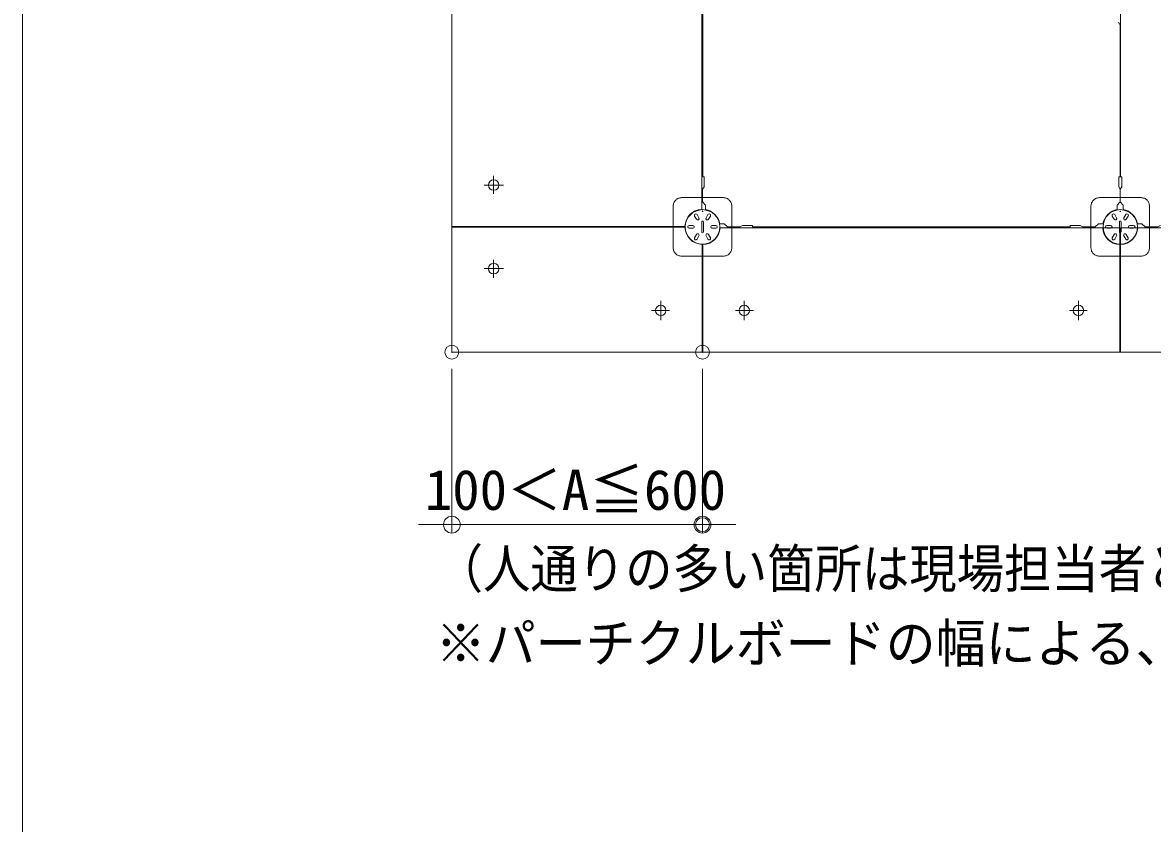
# Model space of a CAD drawing. Units: millimetres, scale not verified. Extents: x -600 to 600, y -416 to 415.
# Drawn here: x -600 to -397.2, y -0.1 to 143.7 of the extents above; entities that cross this region are included whole.
import ezdxf
from ezdxf.enums import TextEntityAlignment as Align

# ---------------------------------------------------------------- set-up
doc = ezdxf.new("R2010")
doc.units = ezdxf.units.MM
doc.header["$LTSCALE"] = 5
doc.header["$PDMODE"] = 32
doc.header["$PDSIZE"] = 2.5
doc.linetypes.add('DASHED3', pattern=[4, 3, -1])
for name, color, linetype, lineweight in [('0-0_zumenwaku', 6, 'Continuous', 9), ('0-6_0', 3, 'Continuous', 9), ('0-7_DEFPOINTS', 7, 'Continuous', 9), ('0-A_center', 5, 'Continuous', 9), ('0-C_sunpou', 1, 'Continuous', 9)]:
    doc.layers.add(name, color=color, linetype=linetype, lineweight=lineweight)
doc.styles.add('ＭＳ ゴシック', font='')
doc.styles.get('ＭＳ ゴシック').set_extended_font_data('MS Gothic')

# ---------------------------------------------------------------- blocks, each defined once
blk = doc.blocks.new('_ORIGIN')
at = {"layer": '0-6_0', "color": 1}
blk.add_line((0, 0), (-5, 0), dxfattribs=at)
blk.add_circle((0, 0), 2.5, dxfattribs=at)

msp = doc.modelspace()

# ---------------------------------------------------------------- linework, layer by layer
at = {"layer": '0-0_zumenwaku'}
msp.add_lwpolyline([(-600.026, -415.611), (599.974, -415.611), (599.974, 415.389), (-600.026, 415.389)], close=True, dxfattribs=at)
at = {"layer": '0-6_0'}
for p, q in [((-522.951, 331.983), (-522.951, 84.483)), ((-478.101, 178.836), (-478.101, 110.129)), ((-477.921, 172.983), (-477.921, 115.983)), ((-402.921, 172.983), (-402.921, 115.983)), ((-402.981, 115.983), (-402.981, 143.16)), ((-477.921, 115.983), (-477.681, 115.983)), ((-477.681, 114.183), (-477.681, 115.983)), ((-402.981, 115.983), (-403.221, 115.983)), ((-402.921, 115.983), (-402.681, 115.983)), ((-402.681, 114.183), (-402.681, 115.983)), ((-477.936, 113.733), (-477.681, 114.183)), ((-402.966, 111.483), (-402.966, 113.733)), ((-402.936, 113.733), (-402.681, 114.183)), ((-403.476, 110.883), (-402.966, 111.483)), ((-403.476, 110.028), (-403.476, 110.883)), ((-479.035, 108.349), (-479.372, 108.934)), ((-478.593, 108.604), (-478.93, 109.189)), ((-478.101, 107.883), (-478.101, 106.083)), ((-477.801, 107.883), (-477.801, 106.083)), ((-477.31, 108.604), (-476.972, 109.189)), ((-476.868, 108.349), (-476.53, 108.934)), ((-404.035, 108.349), (-404.372, 108.934)), ((-403.593, 108.604), (-403.93, 109.189)), ((-403.101, 107.883), (-403.101, 106.083)), ((-402.801, 107.883), (-402.801, 106.083)), ((-402.31, 108.604), (-401.972, 109.189)), ((-401.868, 108.349), (-401.53, 108.934)), ((-481.1, 107.058), (-522.951, 107.058)), ((-481.1, 106.908), (-522.951, 106.908)), ((-479.676, 107.238), (-480.351, 107.238)), ((-479.676, 106.728), (-480.351, 106.728)), ((-479.035, 105.616), (-479.372, 105.032)), ((-476.868, 105.616), (-476.53, 105.032)), ((-476.226, 107.238), (-475.551, 107.238)), ((-476.226, 106.728), (-475.551, 106.728)), ((-474.906, 107.508), (-474.051, 107.508)), ((-403.026, 106.833), (-474.805, 106.833)), ((-470.751, 107.253), (-468.951, 107.253)), ((-468.951, 107.013), (-468.951, 107.253)), ((-468.951, 107.013), (-411.951, 107.013)), ((-410.151, 107.253), (-411.951, 107.253)), ((-411.951, 107.013), (-411.951, 107.253)), ((-404.676, 107.238), (-405.351, 107.238)), ((-404.676, 106.728), (-405.351, 106.728)), ((-404.035, 105.616), (-404.372, 105.032)), ((-403.026, 106.833), (-403.026, 84.483)), ((-328.026, 106.833), (-402.876, 106.833)), ((-402.876, 106.833), (-402.876, 84.483)), ((-401.868, 105.616), (-401.53, 105.032)), ((-401.226, 107.238), (-400.551, 107.238)), ((-401.226, 106.728), (-400.551, 106.728)), ((-399.906, 107.508), (-399.051, 107.508)), ((-478.593, 105.361), (-478.93, 104.777)), ((-478.026, 103.834), (-478.026, 84.483)), ((-477.876, 103.834), (-477.876, 84.483)), ((-477.31, 105.361), (-476.972, 104.777)), ((-403.593, 105.361), (-403.93, 104.777)), ((-402.31, 105.361), (-401.972, 104.777)), ((-102.951, 84.483), (-522.951, 84.483))]:
    msp.add_line(p, q, dxfattribs=at)
at = {"layer": '0-6_0', "color": 2, "linetype": 'DASHED3'}
for p, q in [((-474.201, 112.233), (-481.701, 112.233)), ((-399.201, 112.233), (-406.701, 112.233)), ((-483.201, 103.233), (-483.201, 110.733)), ((-472.701, 103.233), (-472.701, 110.733)), ((-408.201, 103.233), (-408.201, 110.733)), ((-397.701, 103.233), (-397.701, 110.733)), ((-474.201, 101.733), (-481.701, 101.733)), ((-399.201, 101.733), (-406.701, 101.733))]:
    msp.add_line(p, q, dxfattribs=at)
at = {"layer": '0-6_0', "color": 1}
for p, q in [((-522.951, 81.483), (-522.951, 52.021)), ((-477.951, 81.483), (-477.951, 52.021)), ((-525.951, 53.521), (-528.951, 53.521)), ((-522.951, 53.521), (-477.951, 53.521)), ((-474.951, 53.521), (-471.951, 53.521))]:
    msp.add_line(p, q, dxfattribs=at)
at = {"layer": '0-6_0'}
for points in [[(-402.966, 113.733), (-403.221, 114.183), (-403.221, 115.983)], [(-477.426, 110.028), (-477.426, 110.883), (-477.936, 111.483), (-477.936, 113.733)], [(-402.426, 110.028), (-402.426, 110.883), (-402.936, 111.483), (-402.936, 113.733)], [(-474.051, 107.508), (-473.451, 106.998), (-471.201, 106.998), (-470.751, 107.253)], [(-407.451, 106.998), (-409.701, 106.998), (-410.151, 107.253)], [(-405.996, 107.508), (-406.851, 107.508), (-407.451, 106.998)], [(-399.051, 107.508), (-398.451, 106.998), (-396.201, 106.998), (-395.751, 107.253)]]:
    msp.add_lwpolyline(points, dxfattribs=at)
for centre, radius in [((-515.451, 114.483), 0.938), ((-477.951, 106.983), 3.09), ((-477.951, 109.758), 0.0433), ((-402.951, 106.983), 3.09), ((-402.951, 109.758), 0.0433), ((-515.451, 99.483), 0.938), ((-485.451, 91.983), 0.938), ((-470.451, 91.983), 0.938), ((-410.451, 91.983), 0.938)]:
    msp.add_circle(centre, radius, dxfattribs=at)
for centre, radius, start, end in [((-403.521, 143.16), 0.54, 0, 66.68204), ((-477.951, 106.983), 3.15, 92.7294, 178.63569), ((-477.951, 106.983), 3.15, 9.59407, 80.40593), ((-479.151, 109.061), 0.255, 30, 210), ((-478.814, 108.477), 0.255, 210, 30), ((-477.951, 107.883), 0.15, 0, 180), ((-477.089, 108.477), 0.255, 150, 330), ((-476.751, 109.061), 0.255, 330, 150), ((-404.151, 109.061), 0.255, 30, 210), ((-403.814, 108.477), 0.255, 210, 30), ((-402.951, 107.883), 0.15, 0, 180), ((-402.089, 108.477), 0.255, 150, 330), ((-401.751, 109.061), 0.255, 330, 150), ((-477.951, 106.983), 3.15, 181.36431, 268.63569), ((-480.351, 106.983), 0.255, 90, 270), ((-479.676, 106.983), 0.255, 270, 90), ((-478.814, 105.489), 0.255, 330, 150), ((-477.951, 106.083), 0.15, 180, 0), ((-477.951, 106.983), 3.15, 271.36431, 357.2706), ((-477.089, 105.489), 0.255, 30, 210), ((-476.226, 106.983), 0.255, 90, 270), ((-475.551, 106.983), 0.255, 270, 90), ((-402.951, 106.983), 3.15, 182.7294, 268.63569), ((-405.351, 106.983), 0.255, 90, 270), ((-404.676, 106.983), 0.255, 270, 90), ((-403.814, 105.489), 0.255, 330, 150), ((-402.951, 106.083), 0.15, 180, 0), ((-402.951, 106.983), 3.15, 271.36431, 357.2706), ((-402.089, 105.489), 0.255, 30, 210), ((-401.226, 106.983), 0.255, 90, 270), ((-400.551, 106.983), 0.255, 270, 90), ((-479.151, 104.904), 0.255, 150, 330), ((-476.751, 104.904), 0.255, 210, 30), ((-404.151, 104.904), 0.255, 150, 330), ((-401.751, 104.904), 0.255, 210, 30)]:
    msp.add_arc(centre, radius, start, end, dxfattribs=at)
at = {"layer": '0-6_0', "color": 2, "linetype": 'DASHED3'}
for centre, start, end in [((-481.701, 110.733), 90, 180), ((-474.201, 110.733), 0, 90), ((-406.701, 110.733), 90, 180), ((-399.201, 110.733), 0, 90), ((-481.701, 103.233), 180, 270), ((-474.201, 103.233), 270, 0), ((-406.701, 103.233), 180, 270), ((-399.201, 103.233), 270, 0)]:
    msp.add_arc(centre, 1.5, start, end, dxfattribs=at)
at = {"layer": '0-6_0', "color": 2}
for start, end in [(99.59407, 170.40593), (99.59407, 170.40593), (9.59407, 80.40593)]:
    msp.add_arc((-402.951, 106.983), 3.15, start, end, dxfattribs=at)
at = {"layer": '0-7_DEFPOINTS'}
for p in [(-522.951, 84.483), (-477.951, 84.483), (-477.951, 53.521)]:
    msp.add_point(p, dxfattribs=at)
at = {"layer": '0-A_center'}
for p, q in [((-515.451, 116.122), (-515.451, 112.914)), ((-517.175, 114.483), (-513.708, 114.483)), ((-517.175, 99.483), (-513.708, 99.483)), ((-515.451, 97.844), (-515.451, 101.052)), ((-485.451, 90.259), (-485.451, 93.726)), ((-470.451, 90.259), (-470.451, 93.726)), ((-410.451, 90.259), (-410.451, 93.726)), ((-487.09, 91.983), (-483.882, 91.983)), ((-468.812, 91.983), (-472.02, 91.983)), ((-412.09, 91.983), (-408.882, 91.983))]:
    msp.add_line(p, q, dxfattribs=at)

# ---------------------------------------------------------------- block references
at = {"layer": '0-6_0', "xscale": 0.6, "yscale": 0.6}
msp.add_blockref('_ORIGIN', (-522.951, 53.521), dxfattribs=at)
at = {"layer": '0-6_0', "xscale": 0.6, "yscale": 0.6, "rotation": 180}
msp.add_blockref('_ORIGIN', (-477.951, 53.521), dxfattribs=at)

# ---------------------------------------------------------------- texts
at = {"layer": '0-6_0', "color": 2, "style": 'ＭＳ ゴシック'}
msp.add_text('100＜A≦600', height=7.221, dxfattribs=at).set_placement((-527.794, 54.009), align=Align.BOTTOM_LEFT)
at = {"layer": '0-C_sunpou', "color": 2, "style": 'ＭＳ ゴシック'}
for s, width, p in [('（人通りの多い箇所は現場担当者との打合せにより、パーチ中央にLB脚補強を決定すること）', 0.9, (-525.859, 40.082)), ('※パーチクルボードの幅による、LB脚の納まりは施工マニュアルをご覧ください', 0.95, (-525.859, 26.706))]:
    msp.add_text(s, height=6.927, dxfattribs=dict(at, width=width)).set_placement(p, align=Align.BOTTOM_LEFT)

doc.saveas('drawing.dxf')
